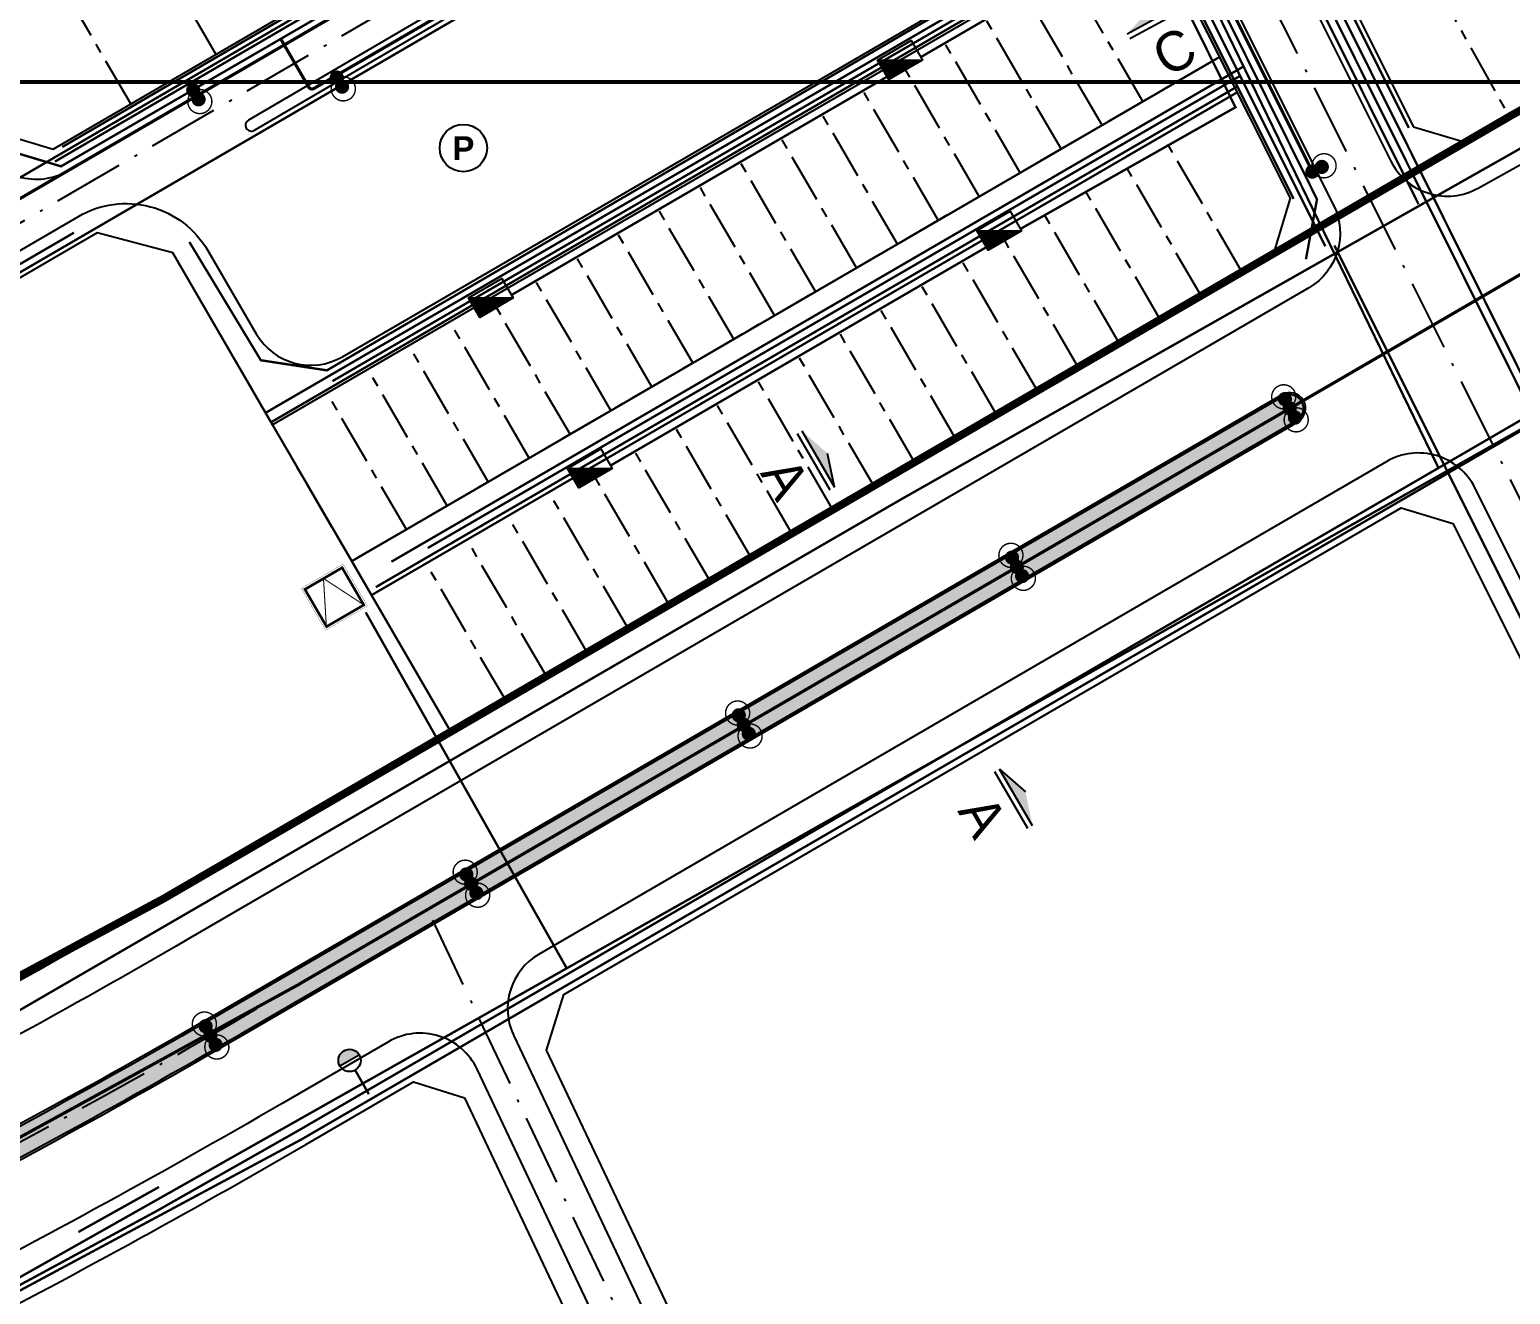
# Model space of a CAD drawing. Header units: metres. Extents: x 563371 to 571261, y 2062953 to 2068466.
# Drawn here: x 568811 to 568998.7, y 2066082.4 to 2066242.7 of the extents above; entities that cross this region are included whole.
import ezdxf
from ezdxf.enums import TextEntityAlignment as Align

# ---------------------------------------------------------------- set-up
doc = ezdxf.new("R2010")
doc.units = ezdxf.units.M
for name, pattern in [('ACAD_ISO10W100', [18.5, 12, -3, 0.5, -3]), ('CENTER', [2, 1.25, -0.25, 0.25, -0.25]), ('DOT', [0.25, 0, -0.25]), ('HIDDEN', [0.375, 0.25, -0.125])]:
    doc.linetypes.add(name, pattern=pattern)
for name, color, linetype in [('01-Thoatnuoc', 7, 'CONTINUOUS'), ('BoThamCo', 94, 'CONTINUOUS'), ('cap nuoc', 5, 'CONTINUOUS'), ('ChiaLo', 128, 'CENTER'), ('datOBt', 42, 'CONTINUOUS'), ('datoHonHop', 42, 'CONTINUOUS'), ('datOlienke', 42, 'CONTINUOUS'), ('Dien', 1, 'CONTINUOUS'), ('Dien CS', 2, 'CONTINUOUS'), ('Dien QH', 4, 'CONTINUOUS'), ('Dien SH', 6, 'CONTINUOUS'), ('ghi_chu', 7, 'CONTINUOUS'), ('hacth sdd', 8, 'CONTINUOUS'), ('Khung ban ve', 7, 'CONTINUOUS'), ('LogDg', 7, 'CONTINUOUS'), ('MC', 7, 'CONTINUOUS'), ('ONG CAP NUOC', 32, 'DOT'), ('RANHGIOI', 2, 'HIDDEN'), ('thoatnuoc', 3, 'CONTINUOUS'), ('TimDg', 222, 'CONTINUOUS'), ('TTLL', 170, 'CONTINUOUS'), ('ViaHeS', 32, 'CONTINUOUS')]:
    doc.layers.add(name, color=color, linetype=linetype)
doc.styles.add('ARIALB', font='VHARIALB.ttf', dxfattribs={"width": 0.75})
doc.styles.add('VnBlackH', font='VHBLACK.ttf')
doc.linetypes.add('CAP NUOC ----N----N----N----', pattern='A,4,-2,["N",Standard,S=1.5,R=0,X=-1.5,Y=-0.75],-1.5', length=7.5)
doc.linetypes.add('DD0', pattern='A,12.7,-5.08,["0,4kV",Standard,S=2.54,R=0,X=-2.54,Y=-1.27],-9.35', length=27.13)
doc.linetypes.add('DIEN22KV', pattern='A,12.7,-5.08,["22KV",Standard,S=2.54,R=0,X=-2.54,Y=-1.27],-9.08', length=26.86)
doc.linetypes.add('DIENCS_LINE', pattern='A,12.7,-5.08,["CS",Standard,S=2.54,R=0,X=-2.54,Y=-1.27],-6.35', length=24.13)
doc.linetypes.add('THOAT NUOC BAN ----C----C----C----', pattern='A,9,-3,["C",Standard,S=2,R=0,X=-1.5,Y=-1],-3', length=15)
doc.linetypes.add('Thong tin', pattern='A,12.7,-5.08,["TTLL",Standard,S=2.54,R=0,X=-2.54,Y=-1.27],-9.08', length=26.86)
doc.linetypes.add('TN_WATER_SUPPLY', pattern='A,0.5,-0.2,["TN",Standard,S=0.1,R=0,X=-0.1,Y=-0.05],-0.2', length=0.9)

# ---------------------------------------------------------------- blocks, each defined once
blk = doc.blocks.new('dsl')
at = {"color": 158, "linetype": 'DOT'}
blk.add_wipeout([(0, 1.5), (0.33644860936327353, 1.4617805352900177), (0.7271365341730276, 1.3119727361482205), (1.0179708990035576, 1.1016965319868746), (1.2342348857782783, 0.8524460373446345), (1.3543988210148825, 0.6446734317579512), (1.4417184349149323, 0.4140627419110956), (1.5, 0), (1.4408082852605588, -0.41721874987695173), (1.3263853264506624, -0.7005012247245759), (1.1508682344574481, -0.9620303045958281), (0.9135099182603594, -1.1897477167658508), (0.6119164755800454, -1.3695102143101394), (0.38024214177858096, -1.4510051391553134), (0, -1.5), (-0.4646015835460416, -1.4262346820905236), (-0.7918897030176879, -1.2739351231138016), (-1.1446356684900818, -0.9694375619291122), (-1.3156433532713265, -0.7204738487488953), (-1.4267119241412873, -0.46313398238271475), (-1.493310356047019, -0.14150682114990332), (-1.5, 0), (-1.4614062352338948, 0.3380707260221243), (-1.3372086829040484, 0.6796123441309305), (-1.1726255954709188, 0.9353871992789777), (-0.9171726725762708, 1.1869264040143435), (-0.6270318645983934, 1.362655877601469), (-0.2542087298352414, 1.478302378207502)], dxfattribs=at).dxf.layer = 'ghi_chu'
at = {"layer": 'ghi_chu', "color": 32}
blk.add_circle((0, 0), 1.5, dxfattribs=at)
at = {"layer": 'ghi_chu', "style": 'ARIALB'}
blk.add_attdef('01', text='', height=1.5, dxfattribs=at).set_placement((0, -0.75), align=Align.CENTER)
blk = doc.blocks.new('a')
at = {"layer": 'MC', "linetype": 'Continuous', "extrusion": (3.398234445398686e-17, -4.399193797516772e-09, 1)}
blk.add_hatch(color=6, dxfattribs=at).paths.add_polyline_path([(-964.1725955408484, 96.28920970437501), (-801.1804696850331, 41.95850117307047), (-1127.164721311546, 41.95850112069013)])
at = {"layer": 'MC', "linetype": 'Continuous', "extrusion": (-3.398234445398686e-17, -4.399193797516772e-09, 1)}
blk.add_hatch(color=6, dxfattribs=at).paths.add_polyline_path([(992.276817483887, 101.675939100328), (829.2846916280714, 47.34523056902341), (1155.268943254584, 47.34523051664307)])
at = {"layer": 'MC', "color": 6, "linetype": 'Continuous'}
for p, q in [((-801.1804697505086, 41.9585011468803, 6.376863211678193e-06), (-964.1725956259664, 96.28920975675537, 6.61587453316183e-06)), ((829.2846916935468, 47.34523054283324, 6.376863211678193e-06), (992.2768175690051, 101.6759391527083, 6.61587453316183e-06)), ((-1127.164721455591, 41.9585011468803, 6.376863222257022e-06), (-801.1804697505086, 41.9585011468803, 6.376863211678193e-06)), ((-1127.164721435949, 14.79314686813295, 6.257357564245281e-06), (-801.180469730866, 14.79314689432312, 6.257357553324969e-06)), ((1155.26894339863, 47.34523054283324, 6.376863222257022e-06), (829.2846916935468, 47.34523054283324, 6.376863211678193e-06)), ((1155.268943378987, 20.17987626408588, 6.257357564245281e-06), (829.284691673904, 20.17987629027606, 6.257357553324969e-06))]:
    blk.add_line(p, q, dxfattribs=at)
at = {"layer": 'MC', "style": 'VnBlackH'}
for rotation, p in [(5.33646276239108e-08, (-962.6765672647615, -246.2775318663464)), (359.9999999466354, (990.2489407946152, -240.8908024703935))]:
    blk.add_text('a', height=196.8503937007875, rotation=rotation, dxfattribs=at).set_placement(p, align=Align.CENTER)
blk = doc.blocks.new('d')
at = {"layer": 'MC', "linetype": 'Continuous', "extrusion": (3.398234445398686e-17, -4.399193797516771e-09, 1)}
blk.add_hatch(color=6, dxfattribs=at).paths.add_polyline_path([(-488.7254626401807, 247.3447570503221), (-325.7333367843653, 193.0140485190175), (-651.7175884108779, 193.0140484666372)])
at = {"layer": 'MC', "linetype": 'Continuous', "extrusion": (-3.398234445398686e-17, -4.399193797516771e-09, 1)}
blk.add_hatch(color=6, dxfattribs=at).paths.add_polyline_path([(599.6946174895982, 247.3447570503221), (436.7024916337828, 193.0140485190175), (762.6867432602954, 193.0140484666372)])
at = {"layer": 'MC', "color": 6, "linetype": 'Continuous'}
for p, q in [((-325.7333368498408, 193.0140484928274, 6.376863211678193e-06), (-488.7254627252988, 247.3447571027024, 6.615874533161828e-06)), ((436.7024916992582, 193.0140484928274, 6.376863211678193e-06), (599.6946175747162, 247.3447571027024, 6.615874533161828e-06)), ((-651.717588554924, 193.0140484928274, 6.376863222257021e-06), (-325.7333368498408, 193.0140484928274, 6.376863211678193e-06)), ((-651.7175885352814, 165.84869421408, 6.257357564245281e-06), (-325.7333368301981, 165.8486942402702, 6.257357553324969e-06)), ((762.6867434043414, 193.0140484928274, 6.376863222257021e-06), (436.7024916992582, 193.0140484928274, 6.376863211678193e-06)), ((762.6867433846988, 165.84869421408, 6.257357564245281e-06), (436.7024916796156, 165.8486942402702, 6.257357553324969e-06))]:
    blk.add_line(p, q, dxfattribs=at)
at = {"layer": 'MC', "style": 'VnBlackH'}
for rotation, p in [(5.336085289072462e-08, (-487.2294343640937, -95.22198452039933)), (359.9999999466392, (593.0795482431569, -95.22198452039933))]:
    blk.add_text('c', height=196.8503937007875, rotation=rotation, dxfattribs=at).set_placement(p, align=Align.CENTER)
blk = doc.blocks.new('TCT')
at = {"layer": 'Dien SH', "linetype": 'ACAD_ISO10W100'}
h = blk.add_hatch(dxfattribs=at)
h.set_pattern_fill('ANSI31', color=8, scale=0.2, angle=359.8821450780735, style=0)
h.set_pattern_definition([(44.88214507807346, (4489.845164539991, -1045.592616699636), (-0.01764126996163365, 0.01771399430226742), [])])
h.paths.add_polyline_path([(-0.8581047976622358, 0.5049081214237958), (-2.414953387225978, -0.262628068914637), (-2.417317806510255, -1.412101125111803), (2.405679001938552, -1.422021833481267)])
h.paths.add_polyline_path([(-0.8581047976622358, 0.5049081214237958), (-2.411488130805083, 1.422021833714098), (-2.414953387225978, -0.262628068914637)])
at = {"layer": 'Dien SH', "color": 4, "linetype": 'ACAD_ISO10W100'}
blk.add_line((-2.411508536781184, 1.412101365625858), (2.4115085368976, -1.412101365625858), dxfattribs=at)
at = {"layer": 'Dien SH', "color": 4, "linetype": 'Continuous'}
blk.add_lwpolyline([(-2.411508536781184, 1.412101365625858), (2.411508677410893, 1.412101125577465), (2.4115085368976, -1.412101365625858), (-2.411508677876554, -1.412101125344634)], close=True, dxfattribs=at)
blk = doc.blocks.new('tbaQH')
at = {"layer": 'Dien QH', "color": 1, "const_width": 0.1555199999999999}
blk.add_lwpolyline([(-7.452636543195695, -7.406279462855309), (8.555169264320284, -7.406279462389648), (8.555169264320284, 8.601526344195008), (-7.452636543661356, 8.601526344195008)], close=True, dxfattribs=at)
at = {"linetype": 'Continuous'}
blk.add_wipeout([(-7.452636543195695, 8.601526344250965), (8.555169264514095, 8.601526344250965), (8.555169264514095, -7.406279462855309), (-7.452636543195695, -7.406279462855309)], dxfattribs=at).dxf.layer = 'Dien QH'
at = {"layer": 'Dien QH', "color": 1}
for points, const_width in [([(-6.613542172592133, -6.570268561132252), (7.716908724512905, -6.570268561132252), (7.716908724512905, 7.760182335972786), (-6.613542172592133, 7.760182335972786)], 0.8639999999999999), ([(-6.669397197198123, -6.570268561132252), (7.764425441157073, -6.570268561132252), (0.5516832754947245, 7.795083232689649)], 0.3456)]:
    blk.add_lwpolyline(points, close=True, dxfattribs=dict(at, const_width=const_width))
blk = doc.blocks.new('cs12')
at = {"layer": 'Dien CS', "color": 7, "linetype": 'Continuous', "ltscale": 20}
for points, const_width in [([(1.129780930790002, 0.6275488071027212, 1), (-1.129780930749257, 2.684336157515645, 1)], 0.179734464), ([(0.332288509074715, 1.035119058715645, 1), (-0.3322885091096396, 1.640056515333708, 1)], 0.89867232), ([(0.332288508923375, 0.3024687281576917, -1), (-0.3322885088069598, -0.3024687281576917, -1)], 0.89867232)]:
    blk.add_lwpolyline(points, format="xyb", close=True, dxfattribs=dict(at, const_width=const_width))
blk = doc.blocks.new('CS01')
at = {"layer": 'Dien CS', "color": 7, "linetype": 'Continuous', "ltscale": 20}
for points, const_width in [([(0.3322885089030024, 0.3024687281576917, -1), (-0.3322885089030024, -0.3024687281576917, -1)], 0.89867232), ([(1.12978093076963, -0.6275488069513813, -1), (-1.12978093054262, -2.684336157666985, -1)], 0.179734464), ([(0.3322885091300122, -1.035119058715645, -1), (-0.3322885089786723, -1.640056515333708, -1)], 0.89867232)]:
    blk.add_lwpolyline(points, format="xyb", close=True, dxfattribs=dict(at, const_width=const_width))

msp = doc.modelspace()

# ---------------------------------------------------------------- hatches: boundary and pattern name
at = {"layer": 'cap nuoc'}
msp.add_hatch(color=1, dxfattribs=at).paths.add_polyline_path([(568852.7699149828, 2066112.795140402, 0.4142135622408622), (568850.8356713774, 2066113.324694441, 0.4142135623708078), (568850.3061173386, 2066111.390450836)])
at = {"layer": 'hacth sdd'}
h = msp.add_hatch(dxfattribs=at)
h.set_pattern_fill('CROSS', color=64, scale=0.05, style=0)
h.set_pattern_definition([(0, (568124.4922125977, 2065856.434559209), (0.3175, 0.3175), [0.15875, -0.4762500000000001]), (90, (568124.5715875977, 2065856.355184209), (-0.3175, 0.3175), [0.15875, -0.4762500000000001])])
edge = h.paths.add_edge_path()
edge.add_arc((568970.7276748744, 2066194.726837185), 1.749977558674758, 300.1574367676133, 480.1574367676133)
edge.add_line((568969.8485250591, 2066196.239952204), (568836.0693864466, 2066118.5116212))
edge.add_arc((568334.5707710537, 2066981.646747391), 998.2500224413319, 297.07455533379755, 300.1574367596903, ccw=False)
edge.add_arc((568789.720296955, 2066091.231726699), 1.749977559042764, 117.0745932350957, 297.0735870310036)
edge.add_arc((568334.5708065463, 2066981.646682356), 1001.74990349739, 297.0745535939011, 300.1574368760959)
edge.add_line((568837.8276861224, 2066115.485391189), (568971.6068246897, 2066193.213722167))

# ---------------------------------------------------------------- linework, layer by layer
at = {"layer": '01-Thoatnuoc', "linetype": 'THOAT NUOC BAN ----C----C----C----', "ltscale": 0.5, "const_width": 0.3}
for points in [[(568989.5910550848, 2066187.182200073), (569015.6245934716, 2066202.308201855), (569166.8326832306, 2066286.681545099)], [(568968.0461834425, 2066261.063612191), (569001.3600393967, 2066194.234555926)], [(568956.9133515293, 2066254.45125016), (568989.5910550848, 2066187.182200073)], [(568724.356200345, 2066156.264925934), (568727.6150250016, 2066165.236733715), (568816.6019224328, 2066217.009006411)], [(568827.3817984795, 2066096.045728476), (568819.3533653975, 2066091.565903744), (568817.147104585, 2066090.334821458)]]:
    msp.add_lwpolyline(points, dxfattribs=at)
msp.add_lwpolyline([(568771.3811591186, 2066025.49620497), (568782.7951672134, 2066047.857794335), (568790.3008870945, 2066073.59054795, 0.01530134397712349), (568844.9865805149, 2066103.164134323), (568989.5910550848, 2066187.182200073)], format="xyb", dxfattribs=at)
at = {"layer": 'BoThamCo'}
msp.add_lwpolyline([(568964.0889230156, 2066234.81809861), (568961.8479400675, 2066239.2987415), (568851.8181078562, 2066175.369228221), (568854.3299966822, 2066171.045987015)], close=True, dxfattribs=at)
msp.add_lwpolyline([(568971.6068246897, 2066193.213722167, 1), (568969.8485250591, 2066196.239952204), (568836.0693864466, 2066118.5116212, -0.01345241922843354), (568788.9237944697, 2066092.789932478, 0.9999912192584248), (568790.5167720756, 2066089.673506933, 0.01345242732954382), (568837.8276861224, 2066115.485391189)], format="xyb", close=True, dxfattribs=at)
at = {"layer": 'cap nuoc', "color": 1}
msp.add_line((568850.3061173388, 2066111.390450837), (568852.7699149844, 2066112.795140403), dxfattribs=at)
at = {"layer": 'cap nuoc', "color": 1, "linetype": 'Continuous'}
msp.add_circle((568851.5380161608, 2066112.092795619), 1.418048977731666, dxfattribs=at)
at = {"layer": 'ChiaLo', "ltscale": 5}
for points in [[(568834.5954629426, 2066239.625352843), (568814.4802777648, 2066274.199610974)], [(568823.7910072769, 2066233.339357475), (568803.6758220992, 2066267.913615606)], [(568952.1173038336, 2066233.645048989), (568942.0697485284, 2066250.938013813)], [(568988.7993425764, 2066249.177707843), (568998.5472096124, 2066231.70825248)], [(568946.9294143864, 2066230.630782398), (568936.8818590813, 2066247.923747222)], [(568941.7415249393, 2066227.616515806), (568931.6939696342, 2066244.90948063)], [(568936.5536354922, 2066224.602249215), (568926.5060801872, 2066241.895214039)], [(568961.8479400676, 2066239.2987415), (568851.8181078561, 2066175.369228221)], [(568931.3657460451, 2066221.587982623), (568921.3181907401, 2066238.880947447)], [(568964.0889230157, 2066234.81809861), (568854.3299966822, 2066171.045987015)], [(568926.177856598, 2066218.573716032), (568916.130301293, 2066235.866680856)], [(568920.9899671508, 2066215.559449441), (568910.9424118459, 2066232.852414264)], [(568915.8020777038, 2066212.545182849), (568905.7545223988, 2066229.838147673)], [(568964.676747965, 2066212.028842959), (568954.6291926599, 2066229.321807783)], [(568910.6141882567, 2066209.530916258), (568900.5666329517, 2066226.823881081)], [(568959.4888585178, 2066209.014576368), (568949.4413032127, 2066226.307541192)], [(568905.4262988096, 2066206.516649666), (568895.3787435046, 2066223.80961449)], [(568954.3009690708, 2066206.000309776), (568944.2534137656, 2066223.293274601)], [(568900.2384093625, 2066203.502383074), (568890.1908540576, 2066220.795347898)], [(568949.1130796237, 2066202.986043185), (568939.0655243185, 2066220.279008009)], [(568895.0505199154, 2066200.488116483), (568885.0029646105, 2066217.781081307)], [(568943.9251901766, 2066199.971776593), (568933.8776348713, 2066217.264741417)], [(568864.3775519873, 2066153.753022191), (568829.1100691657, 2066214.452298915)], [(568889.8626304682, 2066197.473849892), (568879.8150751633, 2066214.766814715)], [(568938.7373007294, 2066196.957510002), (568928.6897454243, 2066214.250474826)], [(568884.6747410211, 2066194.4595833), (568874.6271857162, 2066211.752548124)], [(568933.5494112823, 2066193.94324341), (568923.5018559771, 2066211.236208235)], [(568879.486851574, 2066191.445316709), (568869.4392962691, 2066208.738281532)], [(568928.3615218352, 2066190.928976819), (568918.31396653, 2066208.221941643)], [(568874.298962127, 2066188.431050117), (568864.251406822, 2066205.724014941)], [(568923.173632388, 2066187.914710228), (568913.1260770829, 2066205.207675052)], [(568869.1110726799, 2066185.416783526), (568859.0635173749, 2066202.709748349)], [(568917.9857429409, 2066184.900443636), (568907.9381876359, 2066202.19340846)], [(568863.9231832327, 2066182.402516934), (568853.8756279278, 2066199.695481758)], [(568912.7978534938, 2066181.886177045), (568902.7502981888, 2066199.179141869)], [(568858.7352937856, 2066179.388250343), (568848.6877384807, 2066196.681215166)], [(568907.6099640467, 2066178.871910453), (568897.5624087416, 2066196.164875277)], [(568902.4220745995, 2066175.857643862), (568892.3745192945, 2066193.150608686)], [(568897.2341851525, 2066172.84337727), (568887.1866298474, 2066190.136342094)], [(568892.0462957053, 2066169.829110679), (568881.9987404002, 2066187.122075503)], [(568886.8584062582, 2066166.814844087), (568876.8108509531, 2066184.107808911)], [(568881.6705168111, 2066163.800577496), (568871.622961506, 2066181.09354232)], [(568876.482627364, 2066160.786310904), (568866.4350720589, 2066178.079275728)], [(568871.2947379168, 2066157.772044313), (568861.2471826117, 2066175.065009137)]]:
    msp.add_lwpolyline(points, dxfattribs=at)
at = {"layer": 'datOBt'}
msp.add_lwpolyline([(568928.7172749165, 2066294.385101265), (568930.8024610545, 2066301.371371252), (568917.3471345166, 2066328.274080727), (568910.7887561221, 2066330.231554421), (568796.0154306998, 2066263.456826079), (568793.930244562, 2066256.470556091), (568807.3855711013, 2066229.567846617), (568813.943949496, 2066227.610372923)], close=True, dxfattribs=at)
at = {"layer": 'datoHonHop', "linetype": 'ByBlock'}
msp.add_lwpolyline([(568819.542929636, 2066216.984679197), (568728.839282304, 2066164.213607279), (568726.2181077166, 2066156.997301697), (568736.0640985463, 2066129.774716465, 0.2565942734314264), (568750.5257029632, 2066117.055055491, -0.08517264572806575), (568766.4871331966, 2066110.513034198, 0.2651954711210331), (568786.2925224875, 2066109.711280006, 0.01208792827058047), (568827.9057365247, 2066132.562174545), (568864.3775519871, 2066153.753022191), (568829.1100691655, 2066214.452298915)], format="xyb", close=True, dxfattribs=at)
at = {"layer": 'datOlienke'}
for points in [[(569071.8978611577, 2066272.64334676), (569062.1524640532, 2066290.108375682), (568979.600117086, 2066244.044586916), (568986.410453323, 2066230.427935049), (568992.9702906572, 2066228.467952034), (568998.7993124898, 2066231.854729252)], [(568961.8479400674, 2066239.2987415), (568955.1206044031, 2066252.749441222), (568948.5607670686, 2066254.709424236), (568841.7705525514, 2066192.662193045), (568851.8181078561, 2066175.369228221)], [(568968.7296136023, 2066214.383638221), (568970.8162586798, 2066221.367398889), (568964.0889230156, 2066234.81809861), (568854.3299966822, 2066171.045987015), (568864.377551987, 2066153.753022191)]]:
    msp.add_lwpolyline(points, close=True, dxfattribs=at)
at = {"layer": 'Dien CS', "color": 11, "linetype": 'DIENCS_LINE', "ltscale": 0.5, "const_width": 0.4}
for points in [[(568842.8331600645, 2066241.525311122), (568846.3454363393, 2066235.46961314, 0.4142135623317004), (568847.0288103379, 2066235.287954178), (568917.2274359717, 2066276.068361508)], [(568845.1104765001, 2066121.724312133), (568845.1104765001, 2066121.724312133, -0.05051515272361949), (568661.3604938095, 2066036.549766114, -0.05021788236898718)]]:
    msp.add_lwpolyline(points, format="xyb", dxfattribs=at)
at = {"layer": 'Dien SH', "color": 6, "linetype": 'DD0', "ltscale": 0.45, "const_width": 0.3}
msp.add_lwpolyline([(568936.5216509744, 2066217.445242183), (568963.8533370346, 2066232.898111992), (568954.2657440156, 2066252.223117382, 0.4124007551354827), (568948.7544222533, 2066253.665402052), (568923.939036919, 2066239.247171337)], format="xyb", dxfattribs=at)
for points in [[(568872.060142448, 2066209.104505422), (568919.7021001538, 2066236.785427101)], [(568884.6195865789, 2066187.488299392), (568932.2615442851, 2066215.169221071)]]:
    msp.add_lwpolyline(points, dxfattribs=at)
at = {"layer": 'Khung ban ve', "color": 250, "const_width": 0.5}
msp.add_lwpolyline([(569223.9280794318, 2066236.109092405), (567973.9280794318, 2066236.109092405)], dxfattribs=at)
at = {"layer": 'LogDg'}
for points in [[(569159.6623122774, 2066329.213685039, 0.0041726284779351), (569144.0220858116, 2066358.589900561, 0.417549530264486), (569133.0940219524, 2066361.757478495), (568969.8059332622, 2066270.643557452, 0.4010373898271505), (568966.5490971582, 2066260.078992078), (568983.5646127498, 2066226.058006319, 0.4275136513598196), (568994.6177665367, 2066222.650548555), (569154.4712573384, 2066311.847981528, 0.4060167121569392), (569159.6623122772, 2066329.213685039)], [(569015.5785677508, 2066141.929136783), (568994.2071054204, 2066184.659444401, 0.4326641440641966), (568983.0330883536, 2066187.998076526), (568875.5523271286, 2066125.549624012, 0.3897719342424495), (568872.3407905824, 2066115.209132465), (568891.5806917108, 2066074.571442046), (568886.1577727101, 2066072.003962833), (568867.7120744743, 2066110.964172112, 0.4390850403021555), (568856.4624936844, 2066114.458052425), (568842.977057987, 2066106.622747007, -0.0134524192283531), (568795.1820798424, 2066080.546766225, 0.262925858503226), (568784.3338120001, 2066064.133919368, -0.1620678458419849), (568773.4959522722, 2066037.855511249, 0.2703228810245677), (568769.7990075322, 2066018.044351469), (568777.4616536538, 2065996.62372953), (568754.8636660555, 2065988.539912799), (568747.2010879497, 2066009.960344602, 0.2703245738334852), (568731.7770255015, 2066022.93154901)]]:
    msp.add_lwpolyline(points, format="xyb", dxfattribs=at)
msp.add_lwpolyline([(568971.7324191311, 2066192.997560107, 1), (568969.722930618, 2066196.456114264), (568835.9437920054, 2066118.727783261, -0.0134524192284399), (568788.8100070886, 2066093.012536233, 0.999992128045486), (568790.6305559009, 2066089.45090136, 0.0134524273295434), (568837.9532805638, 2066115.269229129)], format="xyb", close=True, dxfattribs=at)
at = {"layer": 'ONG CAP NUOC', "color": 122, "linetype": 'CAP NUOC ----N----N----N----', "ltscale": 0.6, "const_width": 0.3}
msp.add_lwpolyline([(568853.9793083259, 2066107.810817575), (568852.2403609443, 2066110.860896798)], dxfattribs=at)
at = {"layer": 'thoatnuoc', "linetype": 'TN_WATER_SUPPLY', "ltscale": 10, "const_width": 0.3}
for points in [[(568934.8875350452, 2066300.426351882), (568974.1853718838, 2066221.238893462), (568972.7833458283, 2066213.643865336)], [(568951.8900062434, 2066291.14688024), (568987.0588755013, 2066220.607780995)]]:
    msp.add_lwpolyline(points, dxfattribs=at)
at = {"layer": 'TimDg', "linetype": 'ACAD_ISO10W100', "ltscale": 0.75}
for points in [[(569579.458327795, 2066552.489101444), (569316.6908584707, 2066388.630738333, -0.0121560828798097), (569316.4815255365, 2066388.50716488), (569007.7068141839, 2066216.212450042), (568836.948536262, 2066116.998506182, -0.0506837863320612), (568652.7276902705, 2066033.6086813), (568203.7804233594, 2065882.944183276), (567811.8071871288, 2065759.319812214)], [(569278.834998483, 2065059.656135766), (569264.5269734287, 2065093.529310778, -0.0210175178208976), (569255.7019476439, 2065117.14407809), (569137.3027724003, 2065479.750271323), (568925.3131514108, 2065996.312426096), (568861.4377770493, 2066131.22724045)]]:
    msp.add_lwpolyline(points, format="xyb", dxfattribs=at)
at = {"layer": 'TTLL', "color": 170, "linetype": 'Thong tin', "ltscale": 0.4, "const_width": 0.3}
msp.add_lwpolyline([(569040.1995722315, 2066087.803064818), (568976.3878412958, 2066215.388854251)], dxfattribs=at)
at = {"layer": 'ViaHeS'}
msp.add_lwpolyline([(569138.7386746876, 2066355.746294066), (569131.9803222393, 2066357.700603108), (568972.7719628902, 2066268.863150217), (568970.6423017877, 2066261.9549291), (568986.4104533233, 2066230.42793505), (568992.9702906575, 2066228.467952035), (568998.7993124954, 2066231.854729253), (569151.3682468684, 2066316.987416855), (569154.2533304623, 2066326.609755287, 0.0041511948293334)], format="xyb", close=True, dxfattribs=at)
at = {"layer": 'ViaHeS', "elevation": 3.0256135e-09}
msp.add_lwpolyline([(568894.2921512155, 2066075.855181654), (568876.513450228, 2066113.406588078), (568878.6971254234, 2066120.437576072), (568984.8646806076, 2066182.123029848), (568991.4245179415, 2066180.163046834), (569011.5538830962, 2066139.916200269)], dxfattribs=at)
msp.add_lwpolyline([(568800.7885468565, 2066076.679930821, 0.0126585462628185), (568845.9913245795, 2066101.43485756), (568859.6380065832, 2066109.363850279), (568866.1008137997, 2066107.356639937), (568883.4463132084, 2066070.720223227)], format="xyb", dxfattribs=at)

# ---------------------------------------------------------------- block references
at = {"layer": 'Dien CS', "linetype": 'DIENCS_LINE', "ltscale": 0.5}
for name, p, rotation in [('CS01', (568849.909483311, 2066236.669724591), 30.11353098496668), ('cs12', (568831.7159130139, 2066235.057365455), 210.1905802698556), ('cs12', (568973.6002332735, 2066224.743253088), 296.5718179020949), ('CS01', (568970.7276748833, 2066194.726837186, 3.03631151279272e-09), 207.3004251980456), ('CS01', (568936.1380817066, 2066174.638033243, 3.036471658545289e-09), 207.3004251980456), ('CS01', (568901.4918794968, 2066154.646659767, 3.036706724926893e-09), 207.3004251980456), ('CS01', (568866.9527251812, 2066134.471044911, 1.047714440764533e-08), 207.3004251980456), ('CS01', (568833.888413522, 2066115.227742561, 3.036213996440022e-09), 207.3004251980456)]:
    msp.add_blockref(name, p, dxfattribs=dict(at, rotation=rotation))
at = {"layer": 'Dien CS', "linetype": 'DIENCS_LINE', "ltscale": 0.5, "xscale": -1, "rotation": 29.65674421229399}
for p in [(568970.7276748837, 2066194.726837185, 3.03631151279272e-09), (568936.138081707, 2066174.638033242, 3.036471658545289e-09), (568901.4918794972, 2066154.646659767, 3.036706724926893e-09), (568866.9527251816, 2066134.47104491, 1.047714440764533e-08), (568833.8884135224, 2066115.22774256, 3.036213996440022e-09)]:
    msp.add_blockref('CS01', p, dxfattribs=at)
at = {"layer": 'Dien SH', "xscale": 1.015999999975266, "yscale": 1.016000000061467, "zscale": 1.016, "rotation": 30.15743677636981}
for p in [(568921.3181907497, 2066238.880947448), (568933.8776348814, 2066217.264741417), (568869.4392962784, 2066208.738281534), (568881.9987404101, 2066187.122075503)]:
    msp.add_blockref('TCT', p, dxfattribs=at)
at = {"layer": 'MC', "zscale": 0.0254}
for name, p, xscale, yscale, rotation in [('d', (568966.9986613058, 2066245.807729377), 0.02539999999891114, 0.02540000000047371, 28.49118495324862), ('a', (568922.3276752229, 2066166.605478112), 0.0254, 0.0254, 300.1574367618142)]:
    msp.add_blockref(name, p, dxfattribs=dict(at, xscale=xscale, yscale=yscale, rotation=rotation))

# ---------------------------------------------------------------- next in the draw order: block references
at = {"layer": 'ghi_chu', "xscale": 2, "yscale": 2, "zscale": 2}
msp.add_blockref('dsl', (568865.9633233602, 2066227.73002532), dxfattribs=at).add_auto_attribs({'01': 'p'})

# ---------------------------------------------------------------- next in the draw order: linework, layer by layer
at = {"layer": '01-Thoatnuoc', "linetype": 'THOAT NUOC BAN ----C----C----C----', "ltscale": 0.5, "const_width": 0.3}
for points in [[(568814.1889421988, 2066226.017513682), (568929.9848052141, 2066293.3871509), (568933.2735633873, 2066301.827557654)], [(568840.8952707853, 2066194.17535515), (568840.8952707855, 2066194.17535515), (568948.2466387403, 2066256.548627609), (568956.7916364026, 2066254.667439904)], [(568856.8391105594, 2066175.297818187), (568964.9144102735, 2066238.091709347)]]:
    msp.add_lwpolyline(points, dxfattribs=at)
at = {"layer": 'Dien', "color": 10, "linetype": 'DIEN22KV', "ltscale": 0.4, "const_width": 0.3}
msp.add_lwpolyline([(568832.7179676354, 2066535.266241602), (569052.4357790571, 2066093.922974733)], dxfattribs=at)
at = {"layer": 'Dien', "color": 10, "linetype": 'DIEN22KV', "ltscale": 0.4, "const_width": 0.3, "elevation": 1.525586101891463e-09}
msp.add_lwpolyline([(568411.7516109049, 2065935.688767156), (568694.1778017972, 2066031.269352071, 0.265654523729847), (568792.4724864204, 2066074.855954596), (569223.9280794378, 2066318.534450714)], format="xyb", dxfattribs=at)
at = {"layer": 'Dien CS', "color": 11, "linetype": 'DIENCS_LINE', "ltscale": 0.5, "const_width": 0.4}
msp.add_lwpolyline([(568835.8259117691, 2066500.21055847), (568973.6002332735, 2066224.743253088)], dxfattribs=at)
at = {"layer": 'LogDg'}
for points in [[(568889.2413447198, 2066321.166134422), (568794.3976935573, 2066265.584786457, 0.3958327165057336), (568791.2657356473, 2066255.091381025), (568804.7121247435, 2066228.206541158, 0.4328364540703139), (568815.8901567234, 2066224.870243337), (568931.7897373426, 2066292.701859072, 0.3958327165092687), (568934.9216952526, 2066303.195264504), (568921.4753061555, 2066330.080104371, 0.4328364540642664), (568910.2972741758, 2066333.416402192), (568889.2413447198, 2066321.166134422)], [(568933.588119747, 2066286.802324009), (568838.7068321985, 2066231.271915692, 0.4132866684979278), (568838.4371803309, 2066230.247842199, 0.4151410641154823), (568839.4645008248, 2066229.977335353), (568934.3457883733, 2066285.507743671, -0.4336040298224646), (568943.4424524809, 2066282.805470505), (568948.4029217607, 2066272.887460451, 0.4326641440892424), (568949.4504858607, 2066272.574463689, 0.3960005966865445), (568949.7444833128, 2066273.55843929), (568944.784014033, 2066283.476449343, 0.4336040298224646), (568933.5881197468, 2066286.802324009)], [(568747.0171258043, 2066111.631777173, -0.2699449570361327), (568731.5755602173, 2066124.544051937), (568720.4800082463, 2066155.221473286, -0.3624568435240875), (568723.9800231061, 2066164.857297198), (568817.1654171136, 2066219.07224084, -0.414383604057916), (568833.5757515604, 2066214.728496583), (568839.702990095, 2066204.182834756, 0.4142135623498612), (568850.6391981462, 2066201.284670949), (568948.0737645858, 2066257.89608518, -0.4326641440509916), (568959.2477816524, 2066254.557453055), (568976.2792622813, 2066220.504546651, -0.3960005967106472), (568973.1432894584, 2066210.008806916), (568830.9200145366, 2066127.374265357, -0.0129992497524106), (568785.8521609212, 2066102.733126933, -0.2781172685846299), (568765.2481628545, 2066104.139912225, 0.1108475370652029), (568747.0171256813, 2066111.631776453)]]:
    msp.add_lwpolyline(points, format="xyb", dxfattribs=at)
at = {"layer": 'ONG CAP NUOC', "color": 122, "linetype": 'CAP NUOC ----N----N----N----', "ltscale": 0.6, "const_width": 0.3}
for points in [[(569000.9613209041, 2066607.808363074), (568981.7190271139, 2066597.67578589), (568834.3084686288, 2066533.485627759), (568985.8178478135, 2066230.281380136)], [(568815.1073110272, 2066227.861163009), (568933.4794781078, 2066296.729685124)], [(568723.0103013169, 2066161.509130855), (568938.4279165511, 2066286.838362926)], [(568841.5252097253, 2066192.945838865), (568953.9923628451, 2066258.291483899)], [(568854.8639101913, 2066172.076737729), (568964.0911439026, 2066235.539925372)]]:
    msp.add_lwpolyline(points, dxfattribs=at)
for points in [[(568622.8864320377, 2066441.501614458, 0.002637694368144758), (568640.2479135969, 2066448.839500914, 0.001474400207140664), (568641.9314327639, 2066449.567421907), (568655.4201165058, 2066455.446938742), (568686.5941161828, 2066469.035222033), (568818.5117211969, 2066526.536146093), (568971.2201234596, 2066221.290758802)], [(568206.4871295355, 2065865.781655149), (568209.1029758193, 2065866.606666455), (568658.193136862, 2066017.319119048, 0.05068378633203768), (568845.4536268129, 2066102.084876041), (569016.0878814894, 2066201.226759938), (569174.1709676076, 2066289.436316103)]]:
    msp.add_lwpolyline(points, format="xyb", dxfattribs=at)
at = {"layer": 'RANHGIOI', "color": 1, "ltscale": 9}
for const_width in [1, 0.5]:
    msp.add_lwpolyline([(569000.5592219628, 2066606.466456158), (568982.1523663503, 2066596.773802713), (568641.4879055456, 2066448.283225673), (568640.6420763027, 2066447.920460239, -0.005137433380439285), (568606.7378069286, 2066433.790071242), (568320.2638660255, 2066354.564405334, -0.02056742908652707), (568279.2557222928, 2066345.01962319), (568234.0374281793, 2066336.43794789, -0.02121833569223638), (568191.0584181998, 2066330.156570429), (568073.8426399935, 2066318.076938635), (568071.016314383, 2066300.81343246, 0.1285739781783505), (568077.0604102013, 2066236.336779047), (568081.9759698303, 2066222.837552279, 0.03940831777614574), (568090.33730149, 2066204.508879045), (568103.3082810484, 2066181.142724642), (568149.9111873294, 2066112.204254739, -0.1198699787172983), (568174.7769525761, 2066045.299770262), (568189.5639810084, 2065919.750233025), (568193.0057644814, 2065898.419982555), (568198.2094833391, 2065900.061182543), (568647.0008657338, 2066050.67336649, 0.05068378633206799), (568827.9057364968, 2066132.562174523), (568998.7993124862, 2066231.854729244), (569157.4810070004, 2066320.398305841, 0.006594107435328542)], format="xyb", dxfattribs=dict(at, const_width=const_width))
at = {"layer": 'thoatnuoc', "linetype": 'TN_WATER_SUPPLY', "ltscale": 10, "const_width": 0.3}
for points in [[(569292.439637008, 2066392.543164097), (569173.5392782612, 2066325.995540487), (568921.4390230628, 2066183.193096429), (568784.8582717587, 2066104.05369068), (568736.5959259927, 2066078.982896842), (568534.2186615511, 2066009.763163937), (568192.9628214523, 2065895.12101116), (568185.1839629256, 2065901.114347394)], [(568792.739969977, 2066254.495644324), (568805.7925764245, 2066228.159621176), (568814.9613776545, 2066225.412560798), (568931.1127564058, 2066292.793081819), (568934.8875350452, 2066300.426351882)], [(568831.2272986695, 2066215.820271226), (568840.2868327275, 2066200.833492517), (568848.6618400901, 2066199.555198339), (568948.1013941232, 2066257.552897359), (568956.4474778224, 2066256.580596139)]]:
    msp.add_lwpolyline(points, dxfattribs=at)
at = {"layer": 'TimDg', "linetype": 'ACAD_ISO10W100', "ltscale": 0.75}
for points in [[(569579.458327795, 2066552.489101444), (569316.6908584707, 2066388.630738333, -0.0121560828798097), (569316.4815255365, 2066388.50716488), (569007.7068141839, 2066216.212450042), (568836.948536262, 2066116.998506182, -0.0506837863320612), (568652.7276902705, 2066033.6086813), (568203.7804233594, 2065882.944183276), (567811.8071871288, 2065759.319812214)], [(569579.4583277953, 2066552.489101444), (569316.690858471, 2066388.630738333, -0.0121560828798097), (569316.4815255367, 2066388.50716488), (569007.7068141841, 2066216.212450042), (568836.9485362623, 2066116.998506182, -0.0506837863320612), (568652.7276902708, 2066033.6086813), (568203.7804233596, 2065882.944183276), (567811.807187129, 2065759.319812214)]]:
    msp.add_lwpolyline(points, format="xyb", dxfattribs=at)
for points in [[(569046.184043341, 2066090.796183899), (568821.5794028402, 2066539.872865387)], [(568706.6297355597, 2066158.233749528), (568943.542650558, 2066296.068873513)]]:
    msp.add_lwpolyline(points, dxfattribs=at)
at = {"layer": 'TTLL', "color": 170, "linetype": 'Thong tin', "ltscale": 0.4, "const_width": 0.3}
for points in [[(568975.2422444, 2066215.265142069), (568818.5490136285, 2066528.559096858)], [(568954.4638669183, 2066259.291710074), (568849.3644069838, 2066198.187263455)], [(568964.3981556466, 2066236.849847849), (568861.4467168525, 2066177.033021437)]]:
    msp.add_lwpolyline(points, dxfattribs=at)
at = {"layer": 'ViaHeS'}
msp.add_lwpolyline([(568928.7172749166, 2066294.385101265), (568930.8024610548, 2066301.371371253), (568917.3471345166, 2066328.274080728), (568910.7887561219, 2066330.231554421), (568796.0154306999, 2066263.456826079), (568793.930244562, 2066256.470556091), (568807.3855711011, 2066229.567846617), (568813.9439494959, 2066227.610372923)], close=True, dxfattribs=at)
msp.add_lwpolyline([(568968.7296136026, 2066214.383638221), (568970.8162586801, 2066221.367398889), (568955.1206044034, 2066252.749441221), (568948.560767069, 2066254.709424236), (568841.7705525513, 2066192.662193044), (568829.1100691656, 2066214.452298915), (568819.5429296358, 2066216.984679198), (568728.8392823043, 2066164.213607279), (568726.2181077169, 2066156.997301697), (568736.0640985464, 2066129.774716465, 0.2565942734314264), (568750.5257029634, 2066117.055055491, -0.0851726457280658), (568766.4871331967, 2066110.513034198, 0.2651954711210331), (568786.2925224876, 2066109.711280006, 0.0120879282705805), (568827.9057365248, 2066132.562174545)], format="xyb", close=True, dxfattribs=at)

# ---------------------------------------------------------------- next in the draw order: block references
at = {"layer": 'Dien QH', "xscale": 0.3809999999659097, "yscale": 0.3810000000521541, "zscale": 0.381, "rotation": 30.15743674816701}
msp.add_blockref('tbaQH', (568849.5377875427, 2066170.503255864), dxfattribs=at)

# ---------------------------------------------------------------- next in the draw order: linework, layer by layer
at = {"layer": 'Dien', "color": 10, "linetype": 'DIEN22KV', "ltscale": 0.4, "const_width": 0.3}
msp.add_lwpolyline([(568853.5831681255, 2066168.88481665), (568879.0671285962, 2066123.763078571)], dxfattribs=at)
at = {"layer": 'Dien CS', "color": 11, "linetype": 'DIENCS_LINE', "ltscale": 0.5, "const_width": 0.4}
msp.add_lwpolyline([(569110.0232635809, 2066392.972216271), (568942.4234876465, 2066298.439599159), (568709.4385108397, 2066163.017175384, 0.03251746789083657), (568701.3130047999, 2066160.141315672), (568350.9599651943, 2066042.564556142)], format="xyb", dxfattribs=at)
msp.add_lwpolyline([(569223.9280794375, 2066336.860590508), (569007.7074771739, 2066216.210596704), (568845.1043063286, 2066121.734931688)], dxfattribs=at)
at = {"layer": 'TTLL', "color": 170, "linetype": 'Thong tin', "ltscale": 0.4, "const_width": 0.3}
msp.add_lwpolyline([(568725.0335729969, 2066174.592764361), (568940.741693174, 2066300.354285644)], dxfattribs=at)

doc.saveas('drawing.dxf')
